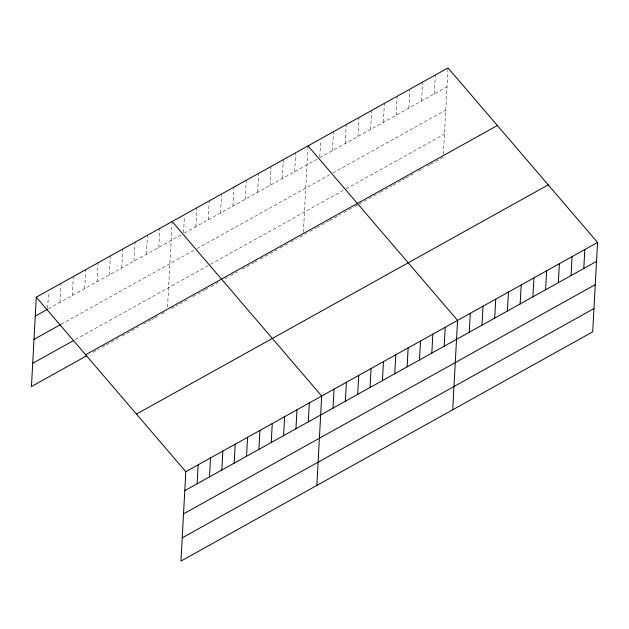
<?xml version="1.0" encoding="UTF-8"?>
<svg xmlns="http://www.w3.org/2000/svg" width="629" height="629" viewBox="0 0 629 629"><rect width="100%" height="100%" fill="white"/><g stroke="black" fill="none" stroke-linecap="round" stroke-linejoin="round"><path stroke-width="0.47" stroke-dasharray="3.15 2.36" d="M47.67 308.304L48.543 292.186M59.967 302.376L60.997 283.42M72.319 295.496L73.349 276.54M84.671 288.617L85.701 269.66M97.023 281.745L98.053 262.78M109.375 274.865L110.405 255.909M121.727 267.985L122.757 249.029M134.079 261.106L135.109 242.149M146.431 254.234L147.461 235.277M158.791 247.354L159.813 228.398M167.534 307.023L172.165 221.518M183.542 232.651L184.415 216.541M195.847 226.723L196.869 207.767M208.199 219.843L209.221 200.887M220.551 212.972L221.573 194.007M232.903 206.092L233.925 187.135M245.255 199.212L246.277 180.256M257.607 192.332L258.629 173.376M269.959 185.461L270.989 166.504M282.311 178.581L283.341 159.624M294.663 171.701L295.693 152.745M303.359 232.345L308.045 145.873M319.791 156.794L320.664 140.676M332.466 150.653L333.496 131.697M345.195 143.569L346.225 124.613M357.925 136.485L358.947 117.529M370.646 129.401L371.676 110.437M383.376 122.309L384.405 103.353M396.105 115.225L397.127 96.268M408.826 108.141L409.856 89.184M421.556 101.057L422.586 82.1M434.285 93.973L435.307 75.008M443.351 154.404L448.037 67.924M48.441 308.792L181.844 234.515M184.313 233.139L318.046 158.689M319.744 157.737L447.007 86.881M61.178 324.234L194.589 249.965M197.058 248.589L331.208 173.895M332.906 172.951L445.749 110.122M75.527 339.471L209.756 264.738M210.581 264.274L345.187 189.337M346.036 188.865L444.451 134.063M93.21 352.161L98.973 348.953M102.268 347.122L105.562 345.282M106.387 344.826L117.914 338.41M122.034 336.114L138.506 326.946M143.443 324.194L150.858 320.067M151.683 319.611L154.152 318.235M154.97 317.779L158.264 315.939M161.559 314.107L166.504 311.355M171.442 308.603L178.031 304.939M179.682 304.019L187.914 299.435M192.851 296.684L204.386 290.268M205.203 289.812L207.68 288.436M210.974 286.596L218.381 282.476M224.97 278.804L227.439 277.428M230.733 275.596L237.322 271.925M242.267 269.173L253.794 262.757M254.619 262.301L257.088 260.925M260.382 259.093L276.846 249.917M280.141 248.085L289.198 243.046M290.85 242.126L296.613 238.918M299.907 237.086L306.598 233.359M309.987 231.472L315.931 228.162M316.78 227.69L328.652 221.078M329.502 220.606L340.533 214.465M343.929 212.571L354.111 206.902M354.96 206.43L358.349 204.543M359.198 204.071L379.562 192.733M380.411 192.262L392.292 185.649M393.133 185.178L405.013 178.565M405.862 178.093L413.497 173.84M418.592 171.002L423.679 168.171M427.075 166.284L429.623 164.861M430.472 164.389L434.71 162.03M435.559 161.559L443.193 157.305"/><path stroke-width="0.94" d="M36.293 297.171L185.807 471.695L180.963 561.076L592.707 331.829L597.55 242.448L448.037 67.924L36.293 297.171L31.45 386.552L86.621 355.833M197.129 483.772L198.159 464.815M209.481 476.9L210.511 457.943M221.833 470.02L222.863 451.064M234.185 463.141L235.215 444.184M246.537 456.269L247.567 437.312M258.896 449.389L259.919 430.433M271.248 442.509L272.271 423.553M283.6 435.638L284.623 416.673M295.952 428.758L296.974 409.801M308.304 421.878L309.326 402.922M316.843 485.423L321.678 396.042L172.165 221.518M333.008 408.127L334.03 389.17M345.36 401.247L346.382 382.29M357.712 394.367L358.734 375.411M370.064 387.495L371.094 368.531M382.416 380.616L383.446 361.659M394.768 373.736L395.798 354.78M407.12 366.864L408.15 347.9M419.472 359.985L420.502 341.028M431.824 353.105L432.854 334.148M444.176 346.225L445.206 327.269M452.715 409.77L457.558 320.397L308.045 145.873M469.258 332.269L470.28 313.305M481.987 325.177L483.009 306.221M494.709 318.093L495.738 299.137M507.438 311.009L508.46 292.053M520.167 303.925L521.189 284.968M532.889 296.833L533.919 277.876M545.618 289.749L546.64 270.792M558.34 282.665L559.37 263.708M571.069 275.581L572.099 256.624M583.798 268.497L584.821 249.532M35.263 316.128L47.615 309.248M34.005 339.369L60.36 324.698M32.708 363.31L73.884 340.383M85.63 354.764L497.374 125.517M136.462 414.102L548.213 184.855M185.807 471.695L597.55 242.448M184.777 490.651L596.52 261.405M183.519 513.893L595.262 284.646M182.221 537.834L593.965 308.587"/></g></svg>
